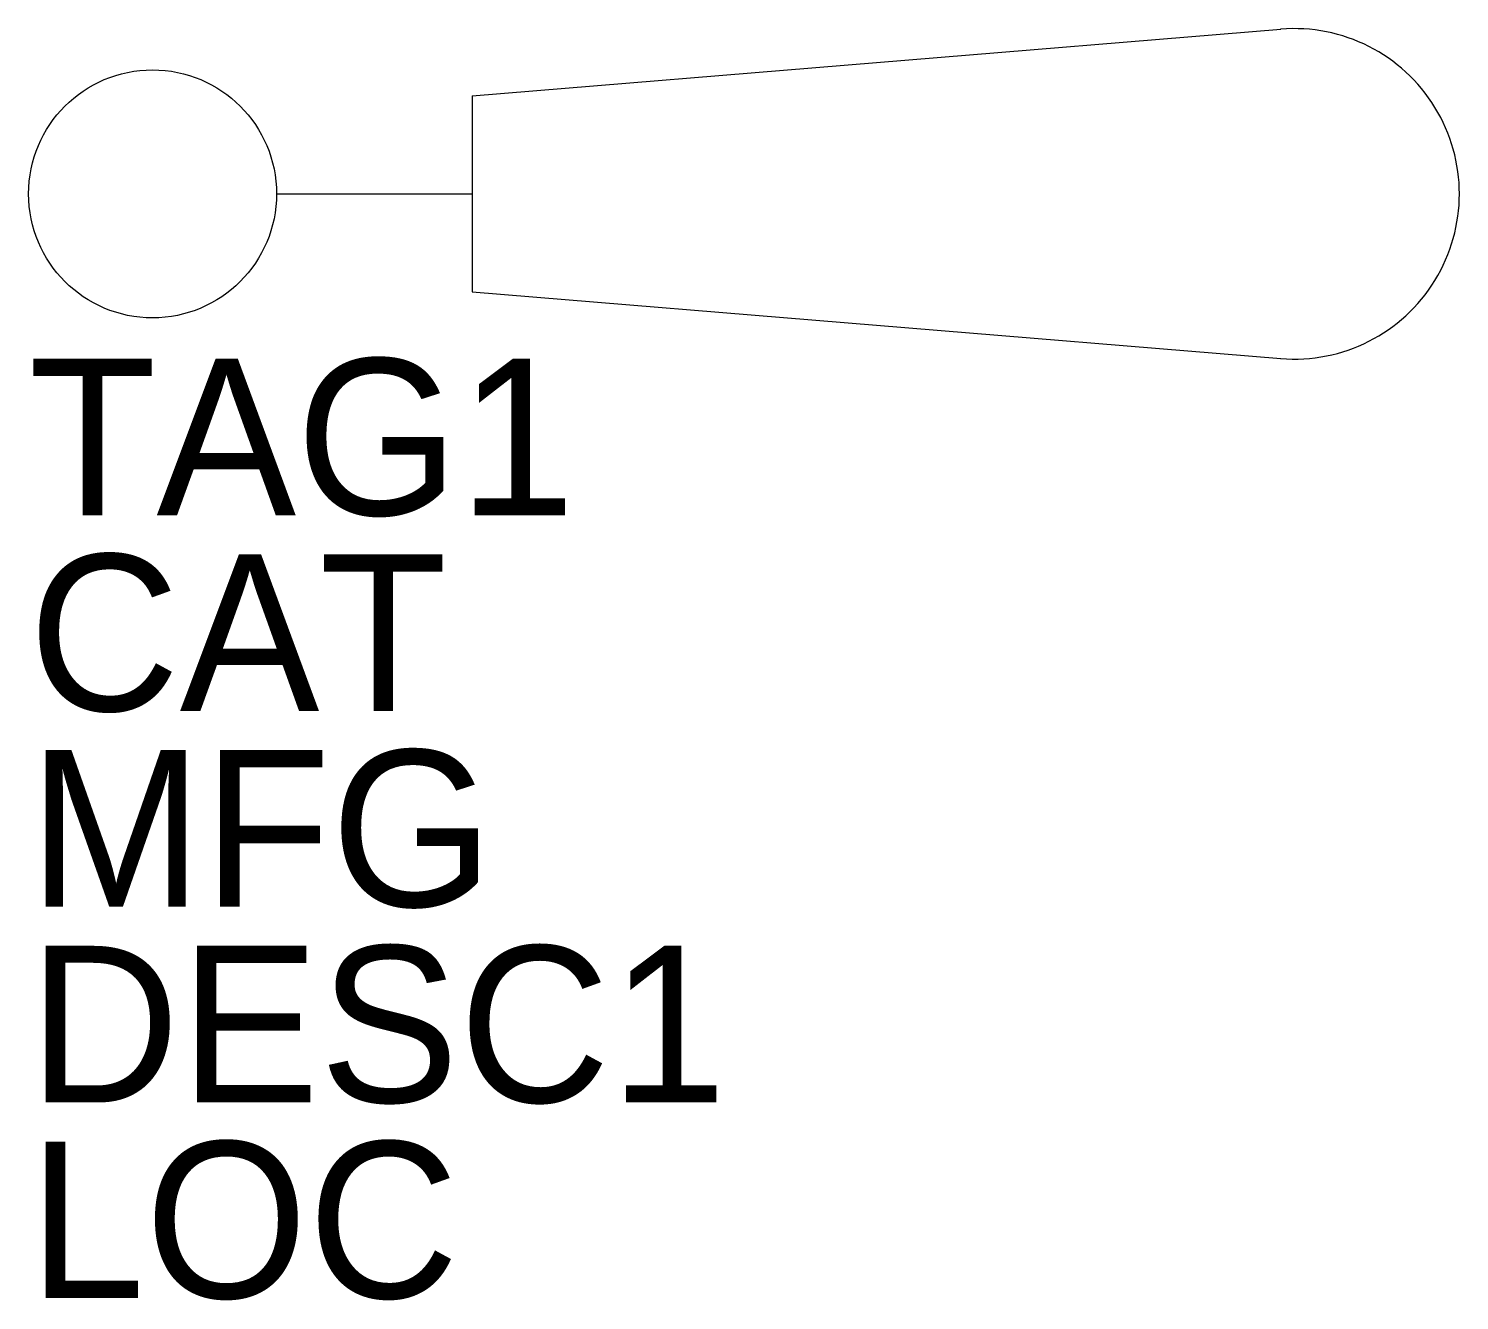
# Model space of a CAD drawing. Extents: x -0.5 to 0.64, y -0.88 to 0.13.
import ezdxf

# ---------------------------------------------------------------- set-up
doc = ezdxf.new("R2010")
doc.units = 0
doc.layers.get('0').update_dxf_attribs({"linetype": 'CONTINUOUS'})

msp = doc.modelspace()

# ---------------------------------------------------------------- linework, layer by layer
for p, q in [((-0.1457, 0.0782), (0.5, 0.1315)), ((-0.1457, 0.0782), (-0.1457, -0.0782)), ((-0.3021, 0), (-0.1457, 0)), ((-0.1457, -0.0782), (0.5, -0.1315))]:
    msp.add_line(p, q)
msp.add_circle((-0.401, 0), 0.099)
msp.add_arc((0.5108, 0), 0.1319, 265.283, 94.717)
msp.add_arc((0.5108, 0), 0.1319, 265.283, 94.717)

# ---------------------------------------------------------------- texts
for tag, p in [('TAG1', (-0.5, -0.2565)), ('CAT', (-0.5, -0.41275)), ('MFG', (-0.5, -0.569)), ('DESC1', (-0.5, -0.72525)), ('LOC', (-0.5, -0.8815))]:
    msp.add_attdef(tag, p, '', height=0.125)

doc.saveas('drawing.dxf')
